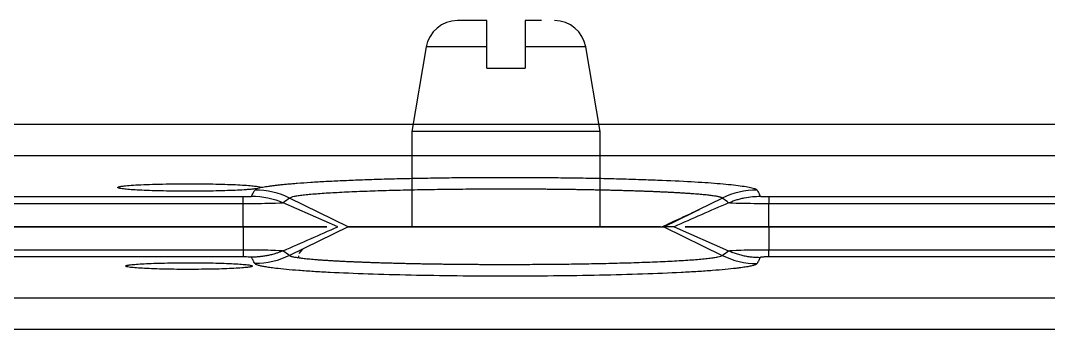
# Model space of a CAD drawing. Header units: millimetres. Extents: x 620 to 19791, y 2539 to 6969.
# Drawn here: x 17386.64 to 17419.08, y 4470.83 to 4480.56 of the extents above; entities that cross this region are included whole.
import ezdxf

# ---------------------------------------------------------------- set-up
doc = ezdxf.new("R2010")
doc.units = ezdxf.units.MM

# ---------------------------------------------------------------- blocks, each defined once
blk = doc.blocks.new('tugj')
at = {"color": 7, "linetype": 'Continuous', "lineweight": 25}
for p, q in [((12678.025, 5162.284), (12677.568, 5159.616)), ((12679.943, 5161.616), (12679.943, 5162.284)), ((12681.143, 5162.284), (12681.143, 5161.616)), ((12683.518, 5159.616), (12683.06, 5162.284)), ((12679.943, 5161.616), (12681.143, 5161.616)), ((12677.568, 5159.616), (12677.568, 5156.616)), ((12683.518, 5159.616), (12677.568, 5159.616)), ((12683.518, 5156.616), (12683.518, 5159.616)), ((12628.684, 5156.616), (12672.25, 5156.616)), ((12672.25, 5156.616), (12672.25, 5155.89)), ((12685.524, 5156.616), (12687.368, 5155.711)), ((12685.847, 5156.616), (12687.568, 5155.861)), ((12688.836, 5156.616), (12688.836, 5155.89)), ((12688.836, 5156.616), (12732.402, 5156.616)), ((12628.684, 5155.89), (12672.25, 5155.89)), ((12672.25, 5155.666), (12628.684, 5155.666)), ((12674, 5155.703), (12673.992, 5155.634)), ((12674.125, 5155.911), (12674.008, 5155.776)), ((12688.836, 5155.666), (12688.836, 5155.89)), ((12688.836, 5155.89), (12732.402, 5155.89)), ((12732.412, 5155.666), (12688.836, 5155.666)), ((12629.138, 5154.379), (12731.947, 5154.379)), ((12729.956, 5153.38), (12631.129, 5153.38)), ((12631.129, 4822.351), (12729.956, 4822.351)), ((12731.947, 4821.353), (12629.138, 4821.353)), ((12628.684, 4820.065), (12672.25, 4820.065)), ((12675.562, 4819.116), (12673.717, 4820.02)), ((12688.836, 4820.065), (12732.402, 4820.065)), ((12672.25, 4819.841), (12628.684, 4819.841)), ((12672.25, 4819.116), (12672.25, 4819.841)), ((12675.238, 4819.116), (12673.517, 4819.87)), ((12688.836, 4819.116), (12688.836, 4819.841)), ((12732.402, 4819.841), (12688.836, 4819.841)), ((12672.25, 4819.116), (12628.684, 4819.116)), ((12685.847, 4819.116), (12685.524, 4819.116)), ((12732.402, 4819.116), (12688.836, 4819.116))]:
    blk.add_line(p, q, dxfattribs=at)
at = {"color": 8, "linetype": 'Continuous', "lineweight": 25}
for p, q in [((12679.943, 5162.284), (12678.025, 5162.284)), ((12683.06, 5162.284), (12681.143, 5162.284)), ((12686.633, 4819.66), (12687.368, 4820.02))]:
    blk.add_line(p, q, dxfattribs=at)
at = {"color": 7, "linetype": 'Continuous', "lineweight": 25, "flags": 128}
for points in [[(12675.562, 5156.615), (12674.64, 5156.163), (12673.717, 5155.711)], [(12685.524, 4819.116), (12686.446, 4819.568), (12686.633, 4819.66)]]:
    blk.add_lwpolyline(points, dxfattribs=at)
at = {"color": 7, "linetype": 'Continuous', "lineweight": 25}
for centre, start, end in [((12679.011, 5162.116), 90, 170.2724), ((12682.074, 5162.116), 9.7276, 90)]:
    blk.add_arc(centre, 1, start, end, dxfattribs=at)
for points, knots in [([(12679.943, 5163.116), (12679.812, 5163.116), (12679.544, 5163.116), (12679.242, 5163.116), (12679.043, 5163.116), (12679.021, 5163.116), (12679.011, 5163.116)], [0, 0, 0, 0, 0.244465, 0.5, 0.755535, 1, 1, 1, 1]), ([(12679.943, 5162.284), (12679.943, 5162.391), (12679.943, 5162.605), (12679.943, 5162.866), (12679.943, 5163.048), (12679.943, 5163.111), (12679.943, 5163.115), (12679.943, 5163.116)], [0, 0, 0, 0, 0.229567, 0.459025, 0.691715, 0.932795, 1, 1, 1, 1]), ([(12681.666, 5163.116), (12681.618, 5163.116), (12681.478, 5163.116), (12681.276, 5163.116), (12681.143, 5163.116)], [0, 0, 0, 0, 0.3403239, 1, 1, 1, 1]), ([(12681.143, 5163.116), (12681.143, 5163.104), (12681.143, 5163.081), (12681.143, 5162.892), (12681.143, 5162.619), (12681.143, 5162.395), (12681.143, 5162.284)], [0, 0, 0, 0, 0.2593212, 0.5192836, 0.7631342, 1, 1, 1, 1]), ([(12672.25, 5156.616), (12672.618, 5156.616), (12673.36, 5156.616), (12674.326, 5156.616), (12674.708, 5156.616), (12674.888, 5156.616)], [0, 0, 0, 0, 0.340806, 0.687639, 1, 1, 1, 1]), ([(12673.517, 5155.861), (12673.517, 5155.861), (12673.517, 5155.861), (12673.517, 5155.861), (12674.091, 5156.112), (12674.665, 5156.364), (12675.238, 5156.616)], [0.163738, 0.163738, 0.163738, 0.163738, 0.1637428, 0.1637428, 0.1637428, 0.8362552, 0.8362552, 0.8362552, 0.8362552]), ([(12675.562, 5156.616), (12675.57, 5156.616), (12675.585, 5156.616), (12675.622, 5156.616), (12675.669, 5156.616), (12675.727, 5156.616), (12675.796, 5156.616), (12675.875, 5156.616), (12675.964, 5156.616), (12676.163, 5156.616), (12676.531, 5156.616), (12677.16, 5156.616), (12677.901, 5156.616), (12678.731, 5156.616), (12679.622, 5156.616), (12680.543, 5156.616), (12681.463, 5156.616), (12682.354, 5156.616), (12683.185, 5156.616), (12683.925, 5156.616), (12684.554, 5156.616), (12684.947, 5156.616), (12685.178, 5156.616), (12685.307, 5156.616), (12685.408, 5156.616), (12685.483, 5156.616), (12685.51, 5156.616), (12685.524, 5156.616)], [0, 0, 0, 0, 0.01591, 0.031713, 0.047441, 0.063132, 0.078819, 0.094538, 0.110325, 0.126213, 0.189033, 0.251474, 0.313626, 0.375905, 0.437978, 0.500008, 0.562038, 0.624112, 0.686355, 0.748542, 0.810947, 0.873803, 0.89916, 0.924314, 0.949409, 0.97459, 1, 1, 1, 1]), ([(12686.197, 5156.616), (12686.385, 5156.616), (12686.777, 5156.616), (12687.746, 5156.616), (12688.478, 5156.616), (12688.836, 5156.616)], [0, 0, 0, 0, 0.3214112, 0.6681542, 1, 1, 1, 1]), ([(12672.25, 5155.89), (12672.568, 5155.891), (12672.886, 5155.887), (12673.35, 5155.877), (12673.496, 5155.869), (12673.517, 5155.861)], [0, 0, 0, 0, 0.5, 0.5, 1, 1, 1, 1]), ([(12672.516, 5155.651), (12672.515, 5155.652), (12672.514, 5155.654), (12672.5, 5155.656), (12672.478, 5155.659), (12672.436, 5155.662), (12672.375, 5155.664), (12672.304, 5155.666), (12672.268, 5155.666), (12672.25, 5155.666)], [0, 0, 0, 0, 0.1078081, 0.2219044, 0.3504548, 0.4743438, 0.7426821, 0.8725613, 1, 1, 1, 1]), ([(12673.517, 5155.861), (12673.489, 5155.849), (12673.432, 5155.826), (12673.343, 5155.794), (12673.235, 5155.759), (12673.118, 5155.728), (12672.986, 5155.701), (12672.865, 5155.682), (12672.746, 5155.668), (12672.632, 5155.659), (12672.556, 5155.656), (12672.516, 5155.654)], [0, 0, 0, 0, 0.0888479, 0.1805235, 0.275427, 0.4199697, 0.5335283, 0.6673635, 0.7771577, 0.8839463, 1, 1, 1, 1]), ([(12672.621, 5155.456), (12672.601, 5155.489), (12672.562, 5155.554), (12672.531, 5155.619), (12672.516, 5155.651)], [0, 0, 0, 0, 0.510444, 1, 1, 1, 1]), ([(12673.717, 5155.711), (12673.723, 5155.707), (12673.733, 5155.7), (12673.761, 5155.689), (12673.796, 5155.679), (12673.84, 5155.668), (12673.892, 5155.658), (12673.951, 5155.648), (12674.018, 5155.638), (12674.092, 5155.628), (12674.173, 5155.619), (12674.261, 5155.61), (12674.355, 5155.6), (12674.455, 5155.592), (12674.561, 5155.583), (12674.672, 5155.575), (12674.788, 5155.566), (12674.909, 5155.558), (12675.034, 5155.551), (12675.164, 5155.543), (12675.298, 5155.536), (12675.435, 5155.529), (12675.576, 5155.523), (12675.719, 5155.516), (12675.866, 5155.51), (12676.015, 5155.504), (12676.167, 5155.498), (12676.321, 5155.493), (12676.477, 5155.488), (12676.634, 5155.483), (12676.792, 5155.478), (12676.952, 5155.474), (12677.113, 5155.47), (12677.274, 5155.466), (12677.436, 5155.462), (12677.599, 5155.458), (12677.761, 5155.455), (12677.924, 5155.452), (12678.086, 5155.449), (12678.248, 5155.447), (12678.41, 5155.444), (12678.57, 5155.442), (12678.73, 5155.44), (12678.889, 5155.438), (12679.047, 5155.437), (12679.204, 5155.435), (12679.359, 5155.434), (12679.513, 5155.433), (12679.665, 5155.432), (12679.816, 5155.431), (12679.965, 5155.431), (12680.112, 5155.43), (12680.257, 5155.43), (12680.401, 5155.43), (12680.605, 5155.43), (12680.873, 5155.43), (12681.209, 5155.431), (12681.552, 5155.433), (12681.901, 5155.435), (12682.256, 5155.439), (12682.615, 5155.443), (12682.976, 5155.449), (12683.337, 5155.455), (12683.698, 5155.463), (12684.055, 5155.472), (12684.408, 5155.481), (12684.753, 5155.492), (12685.089, 5155.505), (12685.412, 5155.518), (12685.721, 5155.533), (12686.012, 5155.548), (12686.283, 5155.565), (12686.531, 5155.583), (12686.754, 5155.602), (12686.947, 5155.622), (12687.109, 5155.643), (12687.235, 5155.665), (12687.327, 5155.688), (12687.354, 5155.703), (12687.368, 5155.711)], [0, 0, 0, 0, 0.012025, 0.023957, 0.03579, 0.047522, 0.059152, 0.070683, 0.082114, 0.093445, 0.104674, 0.115804, 0.126834, 0.137764, 0.148595, 0.159327, 0.169959, 0.180493, 0.190928, 0.201261, 0.211495, 0.221631, 0.231667, 0.241605, 0.251444, 0.261182, 0.270821, 0.280361, 0.289801, 0.299141, 0.308381, 0.317521, 0.326562, 0.335503, 0.344344, 0.353085, 0.361725, 0.370266, 0.378705, 0.387045, 0.395284, 0.403422, 0.41146, 0.419396, 0.427232, 0.434968, 0.442602, 0.450135, 0.457567, 0.464898, 0.472128, 0.479257, 0.486285, 0.493211, 0.500036, 0.51585, 0.532106, 0.548801, 0.565937, 0.583511, 0.601524, 0.619974, 0.638861, 0.658184, 0.677943, 0.698136, 0.718762, 0.739822, 0.761314, 0.783238, 0.805594, 0.828382, 0.851601, 0.875253, 0.899338, 0.923858, 0.948814, 0.974211, 1, 1, 1, 1]), ([(12687.568, 5155.861), (12687.589, 5155.869), (12687.735, 5155.877), (12688.199, 5155.887), (12688.517, 5155.891), (12688.836, 5155.89)], [0, 0, 0, 0, 0.5, 0.5, 1, 1, 1, 1]), ([(12687.568, 5155.861), (12687.613, 5155.842), (12687.703, 5155.804), (12687.842, 5155.758), (12687.985, 5155.719), (12688.129, 5155.689), (12688.275, 5155.667), (12688.422, 5155.654), (12688.52, 5155.652), (12688.569, 5155.651)], [0, 0, 0, 0, 0.141921, 0.284548, 0.427649, 0.570985, 0.714314, 0.857398, 1, 1, 1, 1]), ([(12688.569, 5155.651), (12688.554, 5155.619), (12688.523, 5155.554), (12688.484, 5155.489), (12688.464, 5155.456)], [0, 0, 0, 0, 0.489877, 1, 1, 1, 1]), ([(12688.836, 5155.666), (12688.818, 5155.666), (12688.784, 5155.666), (12688.735, 5155.665), (12688.69, 5155.664), (12688.65, 5155.662), (12688.616, 5155.66), (12688.589, 5155.657), (12688.571, 5155.654), (12688.57, 5155.652), (12688.569, 5155.651)], [0, 0, 0, 0, 0.121929, 0.239706, 0.358033, 0.481549, 0.603716, 0.727855, 0.862238, 1, 1, 1, 1]), ([(12668.543, 5155.377), (12668.544, 5155.379), (12668.545, 5155.384), (12668.558, 5155.391), (12668.579, 5155.398), (12668.609, 5155.404), (12668.648, 5155.411), (12668.725, 5155.422), (12668.87, 5155.436), (12669.118, 5155.452), (12669.42, 5155.465), (12669.766, 5155.474), (12670.142, 5155.48), (12670.534, 5155.482), (12670.927, 5155.481), (12671.304, 5155.475), (12671.653, 5155.465), (12671.958, 5155.452), (12672.211, 5155.436), (12672.378, 5155.42), (12672.479, 5155.405), (12672.533, 5155.391), (12672.539, 5155.382), (12672.543, 5155.377)], [0, 0, 0, 0, 0.0213462, 0.0424102, 0.0632826, 0.0840565, 0.1048264, 0.1256868, 0.1880003, 0.2500885, 0.3118547, 0.3739105, 0.4364097, 0.4987561, 0.56095, 0.6235213, 0.6858817, 0.7479967, 0.8106315, 0.8737037, 0.9154607, 0.9573041, 1, 1, 1, 1]), ([(12672.543, 5155.377), (12672.542, 5155.375), (12672.54, 5155.37), (12672.527, 5155.363), (12672.506, 5155.356), (12672.476, 5155.35), (12672.438, 5155.343), (12672.36, 5155.332), (12672.215, 5155.318), (12671.967, 5155.302), (12671.666, 5155.289), (12671.319, 5155.28), (12670.943, 5155.274), (12670.551, 5155.272), (12670.159, 5155.273), (12669.781, 5155.279), (12669.432, 5155.289), (12669.127, 5155.302), (12668.875, 5155.318), (12668.707, 5155.334), (12668.606, 5155.349), (12668.552, 5155.363), (12668.546, 5155.372), (12668.543, 5155.377)], [0, 0, 0, 0, 0.021346, 0.04241, 0.063283, 0.084056, 0.104826, 0.125687, 0.188, 0.250088, 0.311855, 0.37391, 0.43641, 0.498756, 0.56095, 0.623521, 0.685882, 0.747997, 0.810632, 0.873704, 0.915461, 0.957304, 1, 1, 1, 1]), ([(12688.464, 5155.456), (12688.46, 5155.451), (12688.452, 5155.441), (12688.428, 5155.427), (12688.395, 5155.413), (12688.353, 5155.399), (12688.302, 5155.385), (12688.241, 5155.372), (12688.171, 5155.358), (12688.092, 5155.344), (12688.004, 5155.331), (12687.907, 5155.318), (12687.738, 5155.297), (12687.471, 5155.269), (12687.067, 5155.235), (12686.601, 5155.203), (12685.897, 5155.164), (12684.886, 5155.122), (12683.52, 5155.085), (12682.048, 5155.062), (12680.523, 5155.055), (12678.997, 5155.063), (12677.525, 5155.086), (12676.163, 5155.123), (12675.16, 5155.165), (12674.463, 5155.204), (12674.001, 5155.236), (12673.601, 5155.27), (12673.304, 5155.301), (12673.086, 5155.33), (12672.931, 5155.354), (12672.806, 5155.379), (12672.713, 5155.404), (12672.647, 5155.43), (12672.63, 5155.447), (12672.621, 5155.456)], [0, 0, 0, 0, 0.011264, 0.022472, 0.033637, 0.044773, 0.055893, 0.067011, 0.07814, 0.089294, 0.100487, 0.111731, 0.12304, 0.154298, 0.185461, 0.21707, 0.248645, 0.312499, 0.37544, 0.437876, 0.500787, 0.563732, 0.626429, 0.689425, 0.752866, 0.784285, 0.815755, 0.846801, 0.878018, 0.898519, 0.918843, 0.939072, 0.959287, 0.97957, 1, 1, 1, 1]), ([(12672.794, 4820.353), (12672.819, 4820.358), (12672.869, 4820.368), (12672.955, 4820.383), (12673.049, 4820.397), (12673.153, 4820.411), (12673.265, 4820.425), (12673.385, 4820.439), (12673.515, 4820.452), (12673.653, 4820.465), (12673.8, 4820.478), (12674.034, 4820.497), (12674.373, 4820.521), (12674.848, 4820.549), (12675.368, 4820.574), (12675.931, 4820.597), (12676.537, 4820.618), (12677.173, 4820.635), (12677.83, 4820.649), (12678.492, 4820.66), (12679.16, 4820.668), (12679.85, 4820.673), (12680.574, 4820.674), (12681.331, 4820.672), (12682.085, 4820.666), (12682.802, 4820.658), (12683.474, 4820.646), (12684.113, 4820.63), (12684.734, 4820.611), (12685.52, 4820.583), (12686.235, 4820.55), (12686.833, 4820.514), (12687.359, 4820.474), (12687.793, 4820.43), (12688.125, 4820.383), (12688.288, 4820.351), (12688.385, 4820.324), (12688.442, 4820.3), (12688.457, 4820.284), (12688.464, 4820.275)], [0, 0, 0, 0, 0.01287, 0.025647, 0.038346, 0.05098, 0.063564, 0.076115, 0.088646, 0.101172, 0.11371, 0.126274, 0.157703, 0.188933, 0.220406, 0.251717, 0.282921, 0.314931, 0.345821, 0.37648, 0.406536, 0.43606, 0.467842, 0.501769, 0.535911, 0.568029, 0.598459, 0.629182, 0.660396, 0.692874, 0.755145, 0.784422, 0.814285, 0.876914, 0.908698, 0.939345, 0.95926, 0.979454, 1, 1, 1, 1]), ([(12668.293, 4820.354), (12668.294, 4820.357), (12668.296, 4820.362), (12668.313, 4820.371), (12668.341, 4820.379), (12668.379, 4820.387), (12668.429, 4820.395), (12668.528, 4820.407), (12668.708, 4820.424), (12669.014, 4820.442), (12669.387, 4820.456), (12669.809, 4820.466), (12670.249, 4820.472), (12670.683, 4820.473), (12671.1, 4820.469), (12671.492, 4820.462), (12671.853, 4820.451), (12672.167, 4820.437), (12672.426, 4820.42), (12672.606, 4820.402), (12672.719, 4820.385), (12672.782, 4820.37), (12672.79, 4820.359), (12672.794, 4820.353)], [0, 0, 0, 0, 0.022689, 0.045136, 0.067454, 0.089758, 0.112162, 0.134781, 0.199465, 0.263999, 0.329012, 0.394905, 0.458749, 0.519794, 0.577826, 0.637055, 0.695343, 0.75315, 0.811501, 0.869583, 0.913023, 0.956228, 1, 1, 1, 1]), ([(12672.7, 4820.321), (12672.686, 4820.318), (12672.659, 4820.314), (12672.61, 4820.307), (12672.553, 4820.301), (12672.49, 4820.295), (12672.419, 4820.289), (12672.29, 4820.279), (12672.08, 4820.267), (12671.761, 4820.254), (12671.403, 4820.244), (12671.018, 4820.238), (12670.619, 4820.236), (12670.216, 4820.237), (12669.824, 4820.242), (12669.456, 4820.25), (12669.121, 4820.262), (12668.832, 4820.277), (12668.596, 4820.294), (12668.442, 4820.311), (12668.351, 4820.326), (12668.302, 4820.34), (12668.296, 4820.349), (12668.293, 4820.354)], [0, 0, 0, 0, 0.020988, 0.041834, 0.062613, 0.083398, 0.104265, 0.125288, 0.187795, 0.250352, 0.312814, 0.375289, 0.437703, 0.500185, 0.562582, 0.625065, 0.687498, 0.749989, 0.812453, 0.874928, 0.91672, 0.958212, 1, 1, 1, 1]), ([(12672.516, 4820.08), (12672.531, 4820.112), (12672.562, 4820.177), (12672.601, 4820.242), (12672.621, 4820.275)], [0, 0, 0, 0, 0.489933, 1, 1, 1, 1]), ([(12687.368, 4820.02), (12687.363, 4820.024), (12687.353, 4820.031), (12687.327, 4820.041), (12687.294, 4820.051), (12687.253, 4820.061), (12687.205, 4820.071), (12687.149, 4820.081), (12687.086, 4820.09), (12687.017, 4820.1), (12686.941, 4820.109), (12686.859, 4820.118), (12686.77, 4820.127), (12686.676, 4820.135), (12686.576, 4820.144), (12686.471, 4820.152), (12686.36, 4820.16), (12686.245, 4820.168), (12686.125, 4820.176), (12686.001, 4820.183), (12685.873, 4820.19), (12685.74, 4820.197), (12685.604, 4820.204), (12685.465, 4820.21), (12685.322, 4820.217), (12685.177, 4820.223), (12685.029, 4820.229), (12684.878, 4820.234), (12684.725, 4820.239), (12684.57, 4820.244), (12684.413, 4820.249), (12684.254, 4820.254), (12684.094, 4820.258), (12683.933, 4820.262), (12683.77, 4820.266), (12683.607, 4820.27), (12683.443, 4820.273), (12683.278, 4820.277), (12683.113, 4820.28), (12682.948, 4820.283), (12682.783, 4820.285), (12682.618, 4820.288), (12682.453, 4820.29), (12682.289, 4820.292), (12682.125, 4820.293), (12681.962, 4820.295), (12681.8, 4820.296), (12681.638, 4820.298), (12681.478, 4820.299), (12681.319, 4820.3), (12681.161, 4820.3), (12681.004, 4820.301), (12680.849, 4820.301), (12680.695, 4820.301), (12680.484, 4820.302), (12680.212, 4820.301), (12679.876, 4820.3), (12679.532, 4820.298), (12679.182, 4820.296), (12678.827, 4820.292), (12678.468, 4820.288), (12678.107, 4820.282), (12677.745, 4820.276), (12677.385, 4820.268), (12677.027, 4820.259), (12676.674, 4820.25), (12676.329, 4820.239), (12675.994, 4820.226), (12675.671, 4820.213), (12675.362, 4820.198), (12675.071, 4820.183), (12674.8, 4820.166), (12674.553, 4820.148), (12674.331, 4820.129), (12674.138, 4820.109), (12673.976, 4820.088), (12673.85, 4820.066), (12673.758, 4820.043), (12673.731, 4820.028), (12673.717, 4820.02)], [0, 0, 0, 0, 0.011507, 0.02294, 0.034296, 0.045568, 0.056759, 0.067869, 0.078899, 0.089849, 0.100718, 0.111507, 0.122217, 0.132847, 0.143397, 0.153868, 0.164259, 0.174571, 0.184803, 0.194956, 0.20503, 0.215024, 0.224939, 0.234775, 0.244531, 0.254208, 0.263806, 0.273324, 0.282762, 0.292121, 0.3014, 0.3106, 0.31972, 0.32876, 0.33772, 0.3466, 0.3554, 0.36412, 0.372759, 0.381319, 0.389798, 0.398197, 0.406515, 0.414753, 0.42291, 0.430986, 0.438982, 0.446897, 0.454731, 0.462484, 0.470156, 0.477747, 0.485257, 0.492686, 0.500034, 0.515874, 0.532153, 0.54887, 0.566024, 0.583616, 0.601643, 0.620107, 0.639005, 0.658337, 0.678102, 0.698299, 0.718926, 0.739986, 0.761476, 0.783396, 0.805742, 0.828521, 0.851728, 0.875366, 0.899433, 0.923937, 0.948873, 0.974239, 1, 1, 1, 1]), ([(12688.464, 4820.275), (12688.484, 4820.242), (12688.523, 4820.177), (12688.554, 4820.112), (12688.569, 4820.08)], [0, 0, 0, 0, 0.509926, 1, 1, 1, 1]), ([(12672.25, 4820.065), (12672.267, 4820.065), (12672.301, 4820.065), (12672.35, 4820.066), (12672.395, 4820.068), (12672.435, 4820.069), (12672.469, 4820.071), (12672.496, 4820.074), (12672.514, 4820.077), (12672.516, 4820.079), (12672.516, 4820.08)], [0, 0, 0, 0, 0.1217235, 0.2393269, 0.3574822, 0.4807989, 0.6028734, 0.7270325, 0.8618761, 1, 1, 1, 1]), ([(12687.568, 4819.87), (12687.607, 4819.887), (12687.686, 4819.92), (12687.808, 4819.962), (12687.934, 4819.999), (12688.104, 4820.038), (12688.316, 4820.072), (12688.486, 4820.077), (12688.569, 4820.08)], [0, 0, 0, 0, 0.123463, 0.249049, 0.376608, 0.505974, 0.758274, 1, 1, 1, 1]), ([(12688.569, 4820.08), (12688.57, 4820.079), (12688.57, 4820.077), (12688.584, 4820.074), (12688.607, 4820.072), (12688.651, 4820.069), (12688.725, 4820.066), (12688.799, 4820.066), (12688.836, 4820.065)], [0, 0, 0, 0, 0.12236, 0.240823, 0.360129, 0.484925, 0.742368, 1, 1, 1, 1]), ([(12673.517, 4819.87), (12673.496, 4819.862), (12673.35, 4819.854), (12672.886, 4819.844), (12672.568, 4819.84), (12672.25, 4819.841)], [0, 0, 0, 0, 0.5, 0.5, 1, 1, 1, 1]), ([(12685.459, 4819.11), (12685.659, 4819.205), (12686.061, 4819.396), (12686.452, 4819.573), (12686.647, 4819.661)], [0, 0, 0, 0, 0.499398, 1, 1, 1, 1]), ([(12687.568, 4819.87), (12687.568, 4819.87), (12687.568, 4819.87), (12687.568, 4819.87), (12686.994, 4819.619), (12686.421, 4819.367), (12685.847, 4819.116)], [0.1637377, 0.1637377, 0.1637377, 0.1637377, 0.1637423, 0.1637423, 0.1637423, 0.8362557, 0.8362557, 0.8362557, 0.8362557]), ([(12688.836, 4819.841), (12688.517, 4819.841), (12688.199, 4819.844), (12687.735, 4819.855), (12687.589, 4819.862), (12687.568, 4819.87)], [0, 0, 0, 0, 0.5, 0.5, 1, 1, 1, 1]), ([(12674.888, 4819.116), (12674.7, 4819.116), (12674.308, 4819.116), (12673.339, 4819.116), (12672.607, 4819.116), (12672.25, 4819.116)], [0, 0, 0, 0, 0.321413, 0.668155, 1, 1, 1, 1]), ([(12685.423, 4819.116), (12685.321, 4819.116), (12685.093, 4819.116), (12683.974, 4819.116), (12682.389, 4819.116), (12680.542, 4819.116), (12678.698, 4819.116), (12677.107, 4819.116), (12675.928, 4819.116), (12675.684, 4819.116), (12675.562, 4819.116)], [0, 0, 0, 0, 0.103469, 0.232009, 0.359703, 0.487072, 0.614441, 0.742135, 0.870675, 1, 1, 1, 1]), ([(12688.836, 4819.116), (12688.468, 4819.116), (12687.725, 4819.116), (12686.759, 4819.116), (12686.378, 4819.116), (12686.197, 4819.116)], [0, 0, 0, 0, 0.340801, 0.687637, 1, 1, 1, 1])]:
    blk.add_open_spline(points, degree=3, knots=knots, dxfattribs=at)
for points in [[(12672.25, 5155.89), (12672.25, 5155.759), (12672.25, 5155.682), (12672.25, 5155.666)], [(12673.717, 5155.711), (12673.38, 5155.546), (12672.996, 5155.456), (12672.621, 5155.456)], [(12673.517, 5155.861), (12673.58, 5155.811), (12673.647, 5155.761), (12673.717, 5155.711)], [(12687.368, 5155.711), (12687.438, 5155.761), (12687.505, 5155.811), (12687.568, 5155.861)], [(12687.368, 5155.711), (12687.704, 5155.546), (12688.088, 5155.456), (12688.464, 5155.456)], [(12673.717, 4820.02), (12673.381, 4820.185), (12672.997, 4820.275), (12672.621, 4820.275)], [(12672.787, 4820.346), (12672.776, 4820.338), (12672.747, 4820.329), (12672.7, 4820.321)], [(12672.793, 4820.353), (12672.792, 4820.351), (12672.791, 4820.348), (12672.787, 4820.346)], [(12688.464, 4820.275), (12688.088, 4820.275), (12687.704, 4820.185), (12687.368, 4820.02)], [(12672.25, 4819.841), (12672.25, 4819.972), (12672.25, 4820.049), (12672.25, 4820.065)], [(12672.516, 4820.08), (12672.857, 4820.08), (12673.205, 4820.007), (12673.517, 4819.87)], [(12673.717, 4820.02), (12673.647, 4819.97), (12673.58, 4819.92), (12673.517, 4819.87)], [(12687.568, 4819.87), (12687.505, 4819.92), (12687.438, 4819.97), (12687.368, 4820.02)], [(12688.836, 4820.065), (12688.836, 4820.049), (12688.836, 4819.972), (12688.836, 4819.841)]]:
    blk.add_open_spline(points, degree=3, dxfattribs=at)
blk = doc.blocks.new('*U204')
blk.add_blockref('tugj', (-12530.543, -4991.113))
blk = doc.blocks.new('*U205')
at = {"color": 0, "linetype": 'ByBlock', "lineweight": -2, "transparency": 16777216}
for p in [(0, 675), (0, 337.5)]:
    blk.add_blockref('*U204', p, dxfattribs=at)

msp = doc.modelspace()

# ---------------------------------------------------------------- block references
msp.add_blockref('*U205', (17251.96016, 3971.06063))

doc.saveas('drawing.dxf')
